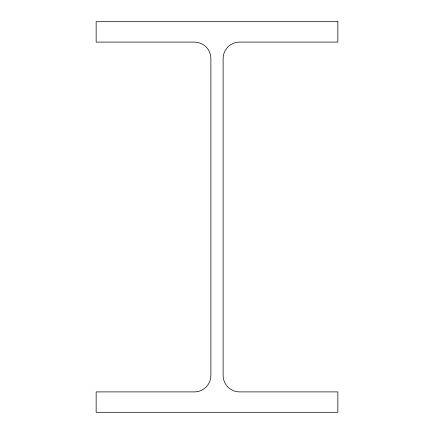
<?xml version="1.0" encoding="UTF-8"?>
<svg xmlns="http://www.w3.org/2000/svg" width="434" height="434" viewBox="0 0 434 434"><rect width="100%" height="100%" fill="white"/><g stroke="black" fill="none" stroke-linecap="round" stroke-linejoin="round"><path stroke-width="0.65" d="M337.853 21.7L96.147 21.7L96.147 42.103L194.437 42.103A16.438 16.438 0 0 1 210.881 58.547L210.881 375.453A16.438 16.438 0 0 1 194.437 391.897L96.147 391.897L96.147 412.3L337.853 412.3L337.853 391.897L239.563 391.897A16.438 16.438 0 0 1 223.119 375.453L223.119 58.547A16.438 16.438 0 0 1 239.563 42.103L337.853 42.103L337.853 21.7"/></g></svg>
